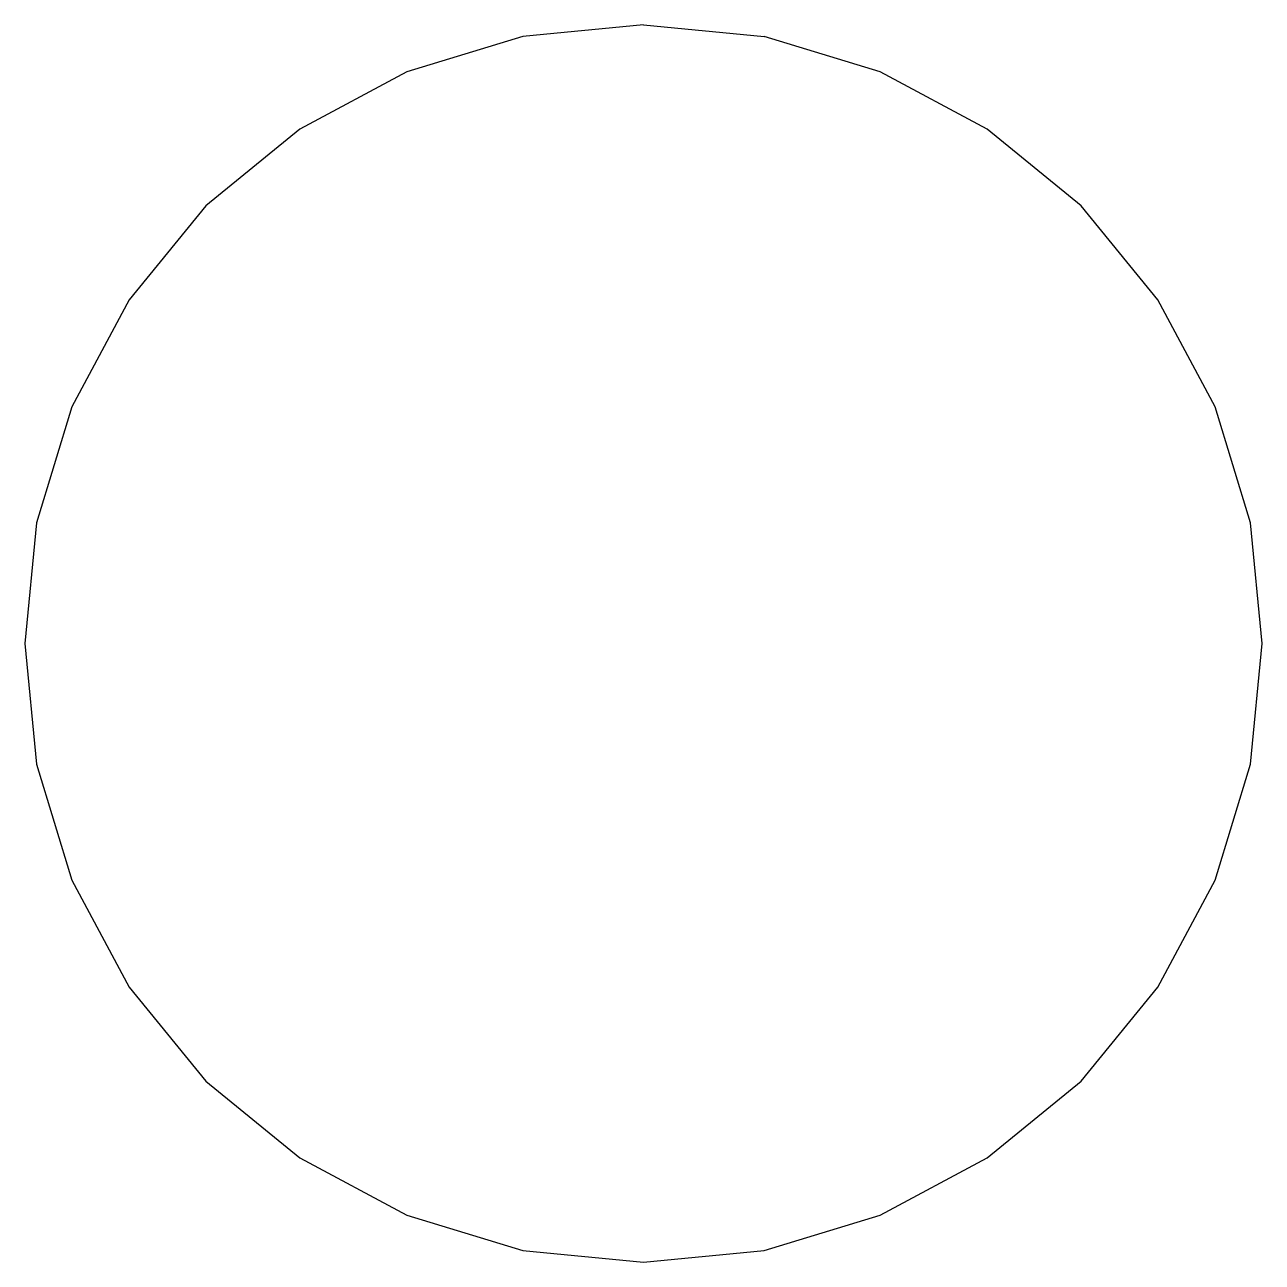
# Model space of a CAD drawing. Extents: x 9.6 to 41.6, y -49.8 to -17.8.
import ezdxf

# ---------------------------------------------------------------- set-up
doc = ezdxf.new("R2010")
doc.units = 0

msp = doc.modelspace()

# ---------------------------------------------------------------- linework, layer by layer
for p, q in [((25.596, -17.788, -95.207), (22.474, -18.096, -95.207)), ((25.596, -17.788, -95.207), (28.717, -18.096, -95.207)), ((22.474, -18.096, -95.207), (19.473, -19.006, -95.207)), ((31.719, -19.006, -95.207), (28.717, -18.096, -95.207)), ((19.473, -19.006, -95.207), (16.707, -20.485, -95.207)), ((34.485, -20.485, -95.207), (31.719, -19.006, -95.207)), ((16.707, -20.485, -95.207), (14.282, -22.475, -95.207)), ((36.909, -22.475, -95.207), (34.485, -20.485, -95.207)), ((14.282, -22.475, -95.207), (12.292, -24.899, -95.207)), ((38.899, -24.899, -95.207), (36.909, -22.475, -95.207)), ((12.292, -24.899, -95.207), (10.814, -27.666, -95.207)), ((40.378, -27.666, -95.207), (38.899, -24.899, -95.207)), ((10.814, -27.666, -95.207), (9.903, -30.667, -95.207)), ((41.288, -30.667, -95.207), (40.378, -27.666, -95.207)), ((9.903, -30.667, -95.207), (9.596, -33.788, -95.207)), ((41.596, -33.788, -95.207), (41.288, -30.667, -95.207)), ((9.596, -33.788, -95.207), (9.903, -36.91, -95.207)), ((41.288, -36.91, -95.207), (41.596, -33.788, -95.207)), ((9.903, -36.91, -95.207), (10.814, -39.911, -95.207)), ((40.378, -39.911, -95.207), (41.288, -36.91, -95.207)), ((10.814, -39.911, -95.207), (12.292, -42.678, -95.207)), ((38.899, -42.678, -95.207), (40.378, -39.911, -95.207)), ((12.292, -42.678, -95.207), (14.282, -45.102, -95.207)), ((36.909, -45.102, -95.207), (38.899, -42.678, -95.207)), ((14.282, -45.102, -95.207), (16.707, -47.092, -95.207)), ((34.485, -47.092, -95.207), (36.909, -45.102, -95.207)), ((16.707, -47.092, -95.207), (19.473, -48.571, -95.207)), ((31.719, -48.571, -95.207), (34.485, -47.092, -95.207)), ((19.473, -48.571, -95.207), (22.474, -49.481, -95.207)), ((28.717, -49.481, -95.207), (31.719, -48.571, -95.207)), ((22.474, -49.481, -95.207), (25.596, -49.788, -95.207)), ((25.596, -49.788, -95.207), (28.717, -49.481, -95.207))]:
    msp.add_line(p, q)

doc.saveas('drawing.dxf')
